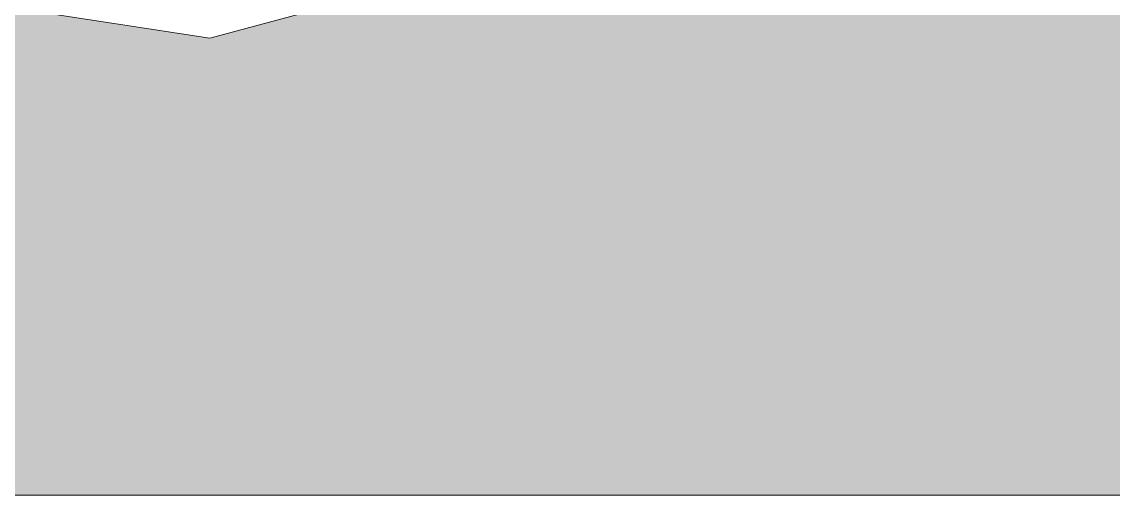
# Model space of a CAD drawing. Header units: metres. Extents: x 3856 to 4207, y -1118 to -691.
# Drawn here: x 3985.457 to 3987.157, y -968.227 to -967.49 of the extents above; entities that cross this region are included whole.
import ezdxf

# ---------------------------------------------------------------- set-up
doc = ezdxf.new("R2010")
doc.units = ezdxf.units.M
for name, color, linetype, lineweight in [('Floors', 7, 'Continuous', 9), ('Planting', 7, 'Continuous', 9), ('Surface Pattern', 7, 'Continuous', 9)]:
    doc.layers.add(name, color=color, linetype=linetype, lineweight=lineweight)

# ---------------------------------------------------------------- blocks, each defined once
blk = doc.blocks.new('M_RPC Árbol - Caducifolio - Chopo de Lombardía - 12_2 metros-V104-IMPLANTACIÓN - KIT COMERCIAL')
at = {"layer": 'Planting'}
for p, q in [((0.1928, -3.3776), (0.3744, -3.3286)), ((-0.0478, -3.3409), (0.1928, -3.3776))]:
    blk.add_line(p, q, dxfattribs=at)

msp = doc.modelspace()

# ---------------------------------------------------------------- hatches: boundary and pattern name
at = {"layer": 'Surface Pattern', "true_color": 0xcdcdcd}
msp.add_hatch(color=254, dxfattribs=at).paths.add_polyline_path([(3986.6166, -968.2273), (3993.6098, -968.2273), (3993.6098, -967.2388), (3986.8544, -967.2388), (3986.7529, -967.2799), (3986.667, -967.339), (3986.3968, -967.3821), (3986.1917, -967.4764), (3986.1289, -967.2388), (3985.9002, -967.2388), (3985.9709, -967.4133), (3985.9311, -967.4659), (3985.7496, -967.515), (3985.5089, -967.4782), (3985.3805, -967.4022), (3985.2831, -967.4865), (3985.0761, -967.5074), (3984.8987, -967.4934), (3984.7536, -967.4668), (3984.7208, -967.4009), (3984.6155, -967.3216), (3984.3845, -967.3541), (3984.1373, -967.2712), (3984.1286, -967.2388), (3977.1098, -967.2388), (3977.1098, -968.2273), (3986.4129, -968.2273)])

# ---------------------------------------------------------------- linework, layer by layer
at = {"layer": 'Floors'}
msp.add_line((3977.1098, -968.2273), (3993.6098, -968.2273), dxfattribs=at)

# ---------------------------------------------------------------- block references
at = {"layer": 'Planting'}
msp.add_blockref('M_RPC Árbol - Caducifolio - Chopo de Lombardía - 12_2 metros-V104-IMPLANTACIÓN - KIT COMERCIAL', (3985.5568, -964.1374), dxfattribs=at)

doc.saveas('drawing.dxf')
